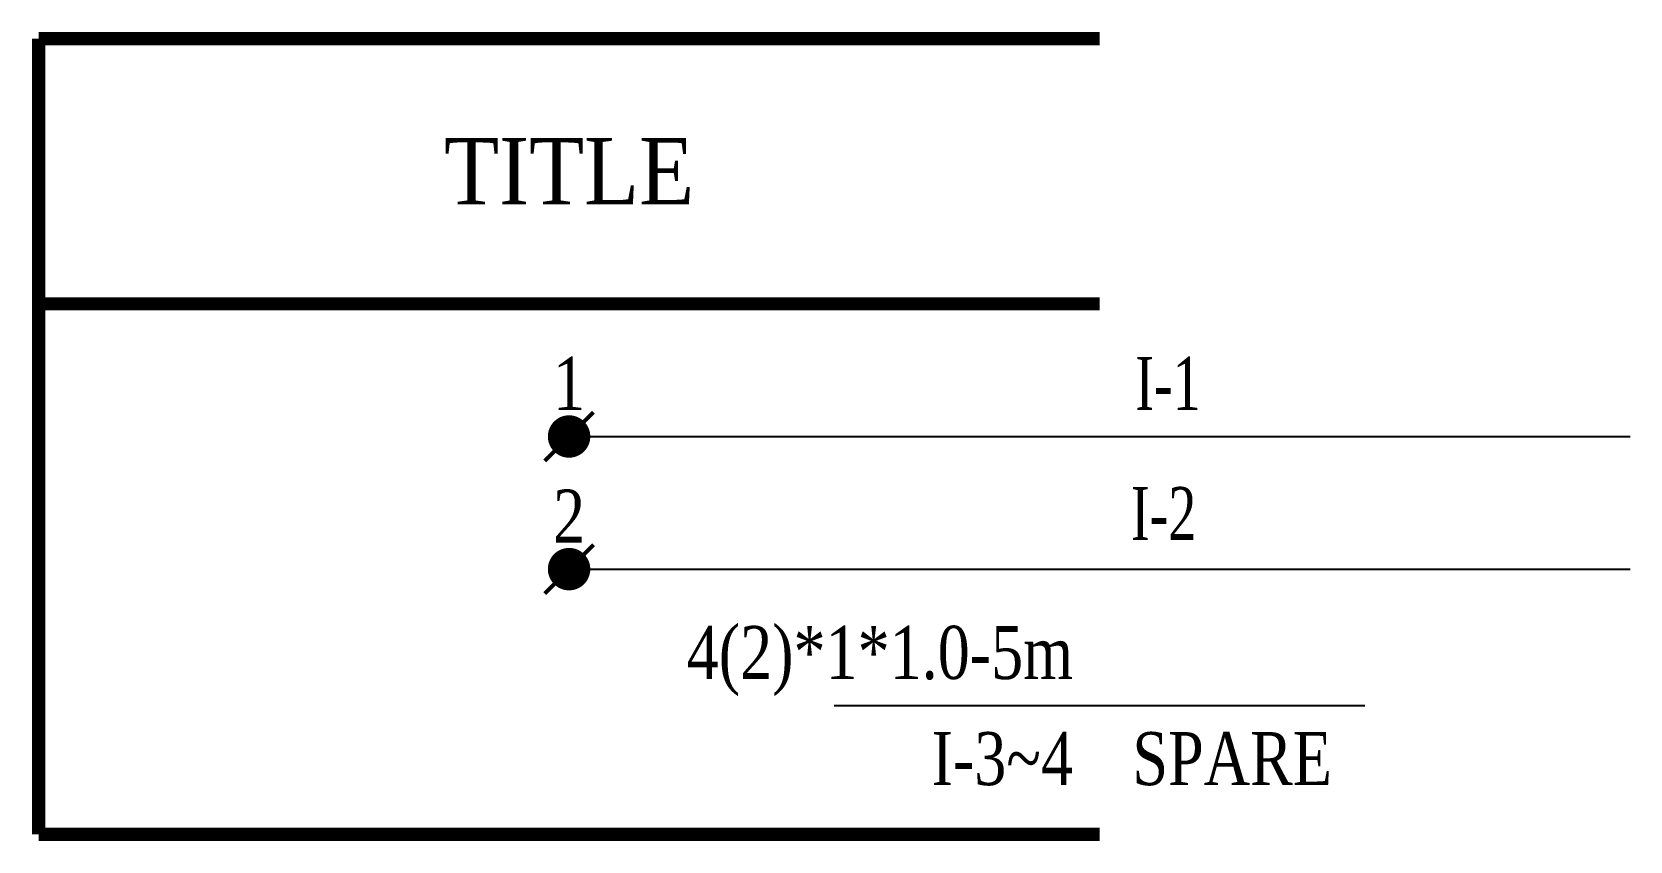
# Model space of a CAD drawing. Header units: millimetres. Extents: x -40.2 to 20, y -30.2 to 0.2.
import ezdxf
from ezdxf.enums import TextEntityAlignment as Align

# ---------------------------------------------------------------- set-up
doc = ezdxf.new("R2010")
doc.units = ezdxf.units.MM
doc.styles.add('CHINESE', font='TIMES.TTF', dxfattribs={"width": 0.9})

# ---------------------------------------------------------------- blocks, each defined once
blk = doc.blocks.new('W21')
at = {"const_width": 0.8}
blk.add_lwpolyline([(-0.4, 0, 1), (0.4, 0, 1)], format="xyb", close=True, dxfattribs=at)
at = {"const_width": 0.15}
for points in [[(0, 0), (0.919, 0.919)], [(0, 0), (-0.919, -0.919)]]:
    blk.add_lwpolyline(points, dxfattribs=at)
blk = doc.blocks.new('DZ')
at = {"xscale": -1, "rotation": 270}
blk.add_blockref('W21', (0, 0), dxfattribs=at)

msp = doc.modelspace()

# ---------------------------------------------------------------- linework, layer by layer
at = {"color": 0}
msp.add_line((-10, -25.141), (10, -25.141), dxfattribs=at)
at = {"color": 3, "const_width": 0.5}
for points in [[(0, 0), (-40, 0)], [(-40, 0), (-40, -10)], [(0, -10), (-40, -10)], [(-40, -10), (-40, -30)], [(0, -30), (-40, -30)]]:
    msp.add_lwpolyline(points, dxfattribs=at)
for points in [[(-20, -15), (20, -15)], [(-20, -20), (20, -20)]]:
    msp.add_lwpolyline(points)

# ---------------------------------------------------------------- block references
at = {"color": 0}
for p in [(-20, -15), (-20, -20)]:
    msp.add_blockref('DZ', p, dxfattribs=at)

# ---------------------------------------------------------------- texts
at = {"color": 0, "style": 'CHINESE', "width": 0.8}
for s, p in [('1', (-20, -14)), ('2', (-20, -19))]:
    msp.add_text(s, height=2, dxfattribs=at).set_placement(p, align=Align.CENTER)
at = {"color": 0, "style": 'CHINESE', "width": 0.7}
for s, p in [('I-1', (1.349, -14)), ('I-2', (1.182, -18.903))]:
    msp.add_text(s, height=2, dxfattribs=at).set_placement(p)
at = {"color": 3, "style": 'CHINESE', "width": 0.8}
msp.add_text('4(2)*1*1.0-5m', height=2, dxfattribs=at).set_placement((-1, -24.141), align=Align.RIGHT)
at = {"color": 0, "style": 'CHINESE', "width": 0.8}
msp.add_text('I-3~4', height=2, dxfattribs=at).set_placement((-1, -26.141), align=Align.TOP_RIGHT)
msp.add_text('SPARE', height=2, dxfattribs=at).set_placement((5, -26.141), align=Align.TOP_CENTER)
at = {"color": 3, "style": 'CHINESE', "width": 0.9}
msp.add_attdef('TITLE', text='Trap Indicator_ML-3A_IND', height=2.5, dxfattribs=at).set_placement((-20, -5), align=Align.MIDDLE_CENTER)

doc.saveas('drawing.dxf')
